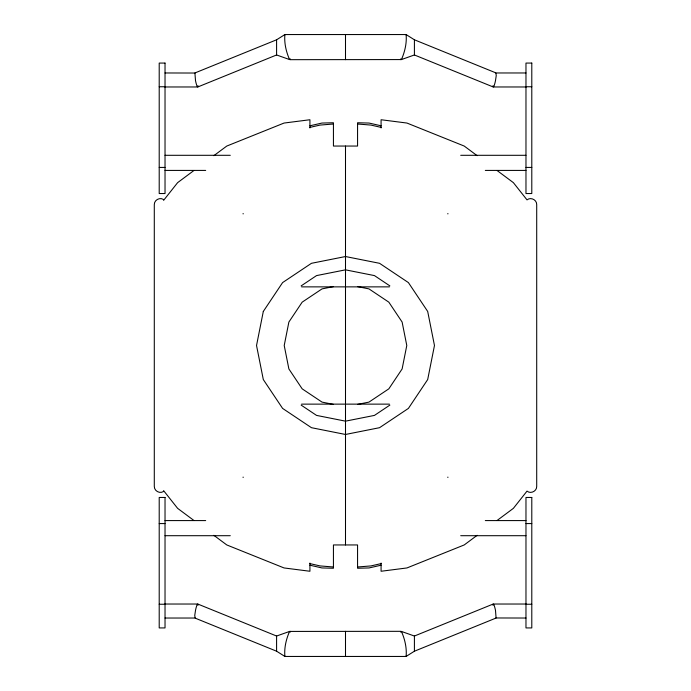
<?xml version="1.0" encoding="UTF-8"?>
<svg xmlns="http://www.w3.org/2000/svg" width="691" height="691" viewBox="0 0 691 691"><rect width="100%" height="100%" fill="white"/><g stroke="black" fill="none" stroke-linecap="round" stroke-linejoin="round"><path stroke-width="1.04" d="M198.006 85.693L197.781 86.971L165.028 86.971M492.994 605.307L493.219 604.029L525.972 604.029M525.972 72.97L496.095 72.97L414.41 39.793L406.101 34.55L284.899 34.55L276.59 39.793L194.905 72.97L195.51 80.657A7.394 0.985 79.1 0 0 197.177 86.375L197.781 86.971L276.59 54.969L289.589 59.573L290.358 58.934M400.642 632.066L401.411 631.427L414.41 636.031L493.219 604.029L493.823 604.625A7.394 0.985 79.1 0 1 495.49 610.343L496.095 618.03L414.41 651.207L406.101 656.45L284.899 656.45L276.59 651.207L194.905 618.03L165.028 618.03M290.056 59.676L401.411 59.573C404.84 51.911 406.93 42.902 406.101 34.55L405.626 34.662M400.944 631.324L289.589 631.427C286.16 639.089 284.07 648.098 284.899 656.45L285.374 656.338M163.586 200.39L177.613 182.657L194.007 170.452M213.847 155.682L226.786 146.051L284.053 123.05L309.922 119.742L309.922 127.93M477.153 535.318L464.214 544.949L406.947 567.95L381.078 571.258L381.078 563.07M496.993 520.548L513.387 508.343L527.017 491.111C530.636 494.281 536.898 491.163 536.708 486.386L536.708 204.614C536.898 199.837 530.636 196.719 527.017 199.889L513.387 182.657L496.993 170.452M301.138 285.893L316.547 275.597L345.5 269.844L374.453 275.597L389.862 285.893M389.862 405.107L374.453 415.403L345.5 421.156L316.547 415.403L301.138 405.107M163.344 491.603C159.552 493.953 154.162 490.843 154.292 486.386L154.292 204.614C154.162 200.157 159.552 197.047 163.344 199.397M401.411 59.573L414.41 54.969L493.219 86.971L525.972 86.971M165.028 604.029L197.781 604.029L276.59 636.031L289.589 631.427M495.827 73.03L496.259 75.5L495.49 80.657A7.394 0.985 -79.1 0 1 493.823 86.375L493.219 86.971L492.994 85.693M195.173 617.97L194.741 615.5L195.51 610.343A7.394 0.985 -79.1 0 1 197.177 604.625L197.781 604.029L198.006 605.307M309.922 125.797L321.98 123.05L333.433 122.756L333.433 146.051L357.567 146.051L357.567 122.756L369.02 123.05L381.078 125.797M309.922 127.386L320.045 125.08L333.433 124.009M381.078 563.614L370.955 565.92L357.567 566.991M381.078 565.203L369.02 567.95L357.567 568.244L357.567 544.949L333.433 544.949L333.433 568.244L321.98 567.95L309.922 565.203M333.433 286.618L322.049 288.881L302.166 302.166L288.881 322.049L284.217 345.5L288.881 368.951L302.166 388.834L322.049 402.119L333.433 404.382M357.567 404.382L368.951 402.119L388.834 388.834L402.119 368.951L406.783 345.5L402.119 322.049L388.834 302.166L368.951 288.881L357.567 286.618M165.028 72.97L195.173 73.03M159.206 86.755L165.028 86.755M525.972 86.755L531.794 86.755M165.028 155.302L230.284 155.302M460.716 155.302L525.972 155.302M159.206 167.429L165.028 167.429M525.972 167.429L531.794 167.429M165.028 170.418L205.685 170.418M485.315 170.418L525.972 170.418M301.596 286.869L389.404 286.869M301.596 404.131L389.404 404.131M165.028 520.582L205.685 520.582M485.315 520.582L525.972 520.582M159.206 523.571L165.028 523.571M525.972 523.571L531.794 523.571M165.028 535.698L230.284 535.698M460.716 535.698L525.972 535.698M159.206 604.245L165.028 604.245M525.972 604.245L531.794 604.245M525.972 618.03L495.827 617.97M357.567 124.009L370.955 125.08L381.078 127.386M333.433 566.991L320.045 565.92L309.922 563.614M285.374 34.662L284.899 34.55C284.07 42.902 286.16 51.911 289.589 59.573M405.626 656.338L406.101 656.45C406.93 648.098 404.84 639.089 401.411 631.427M477.153 155.682L464.214 146.051L406.947 123.05L381.078 119.742L381.078 127.93M194.007 520.548L177.613 508.343L163.586 490.61M213.847 535.318L226.786 544.949L284.053 567.95L309.922 571.258L309.922 563.07M400.642 58.934L400.944 59.676M290.056 631.324L290.358 632.066M447.872 213.484L447.872 213.925M447.872 477.075L447.872 477.516M414.41 39.793L414.41 54.969M414.41 636.031L414.41 651.207M345.5 34.55L345.5 59.676M345.5 146.051L345.5 285.893M345.5 287.05L345.5 403.95M345.5 405.107L345.5 544.949M345.5 631.324L345.5 656.45M276.59 39.793L276.59 54.969M276.59 636.031L276.59 651.207M243.128 213.484L243.128 213.925M243.128 477.075L243.128 477.516M263.306 311.451L256.534 345.5L263.306 379.549L282.593 408.407L311.451 427.694L345.5 434.466L379.549 427.694L408.407 408.407L427.694 379.549L434.466 345.5L427.694 311.451L408.407 282.593L379.549 263.306L345.5 256.534L311.451 263.306L282.593 282.593L263.306 311.451M165.028 63.071L159.206 63.071L159.206 193.54L165.028 193.54L165.028 63.071M531.794 63.071L525.972 63.071L525.972 193.54L531.794 193.54L531.794 63.071M165.028 497.46L159.206 497.46L159.206 627.929L165.028 627.929L165.028 497.46M531.794 497.46L525.972 497.46L525.972 627.929L531.794 627.929L531.794 497.46"/></g></svg>
